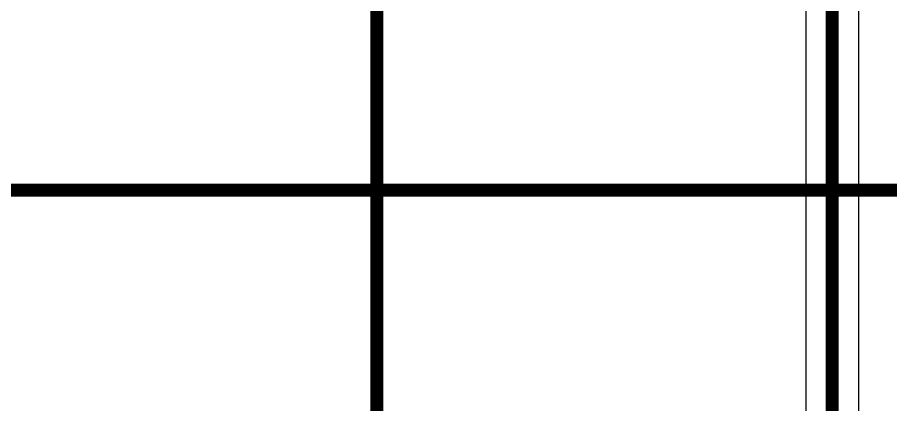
# Model space of a CAD drawing. Header units: inches. Extents: x -0.14 to 3.29, y -0.08 to 7.88.
# Drawn here: x 1.355 to 1.89, y 2.369 to 2.606 of the extents above; entities that cross this region are included whole.
import ezdxf

# ---------------------------------------------------------------- set-up
doc = ezdxf.new("R2010")
doc.units = ezdxf.units.IN
doc.header["$MEASUREMENT"] = 0
doc.layers.add('PCBD Notes', color=76, linetype='Continuous')
doc.layers.add('Top Layer', color=1, linetype='Continuous')

msp = doc.modelspace()

# ---------------------------------------------------------------- linework, layer by layer
at = {"layer": 'PCBD Notes'}
for points in [[(1.5748, 2.1, 0.00787, 0.00787, 0), (1.5748, 5.93701, 0.00787, 0.00787, 0)], [(1.08268, 2.5, 0.00787, 0.00787, 0), (2.06693, 2.5, 0.00787, 0.00787, 0)]]:
    msp.add_lwpolyline(points, format="xyseb", dxfattribs=at)
at = {"layer": 'Top Layer'}
for p, q in [((1.87031, 2.21677), (1.87031, 2.81316)), ((1.83769, 2.80641), (1.83769, 2.21001))]:
    msp.add_line(p, q, dxfattribs=at)
msp.add_lwpolyline([(1.854, 2.21001, 0.008, 0.008, 0), (1.854, 2.81316, 0.008, 0.008, 0)], format="xyseb", dxfattribs=at)

doc.saveas('drawing.dxf')
